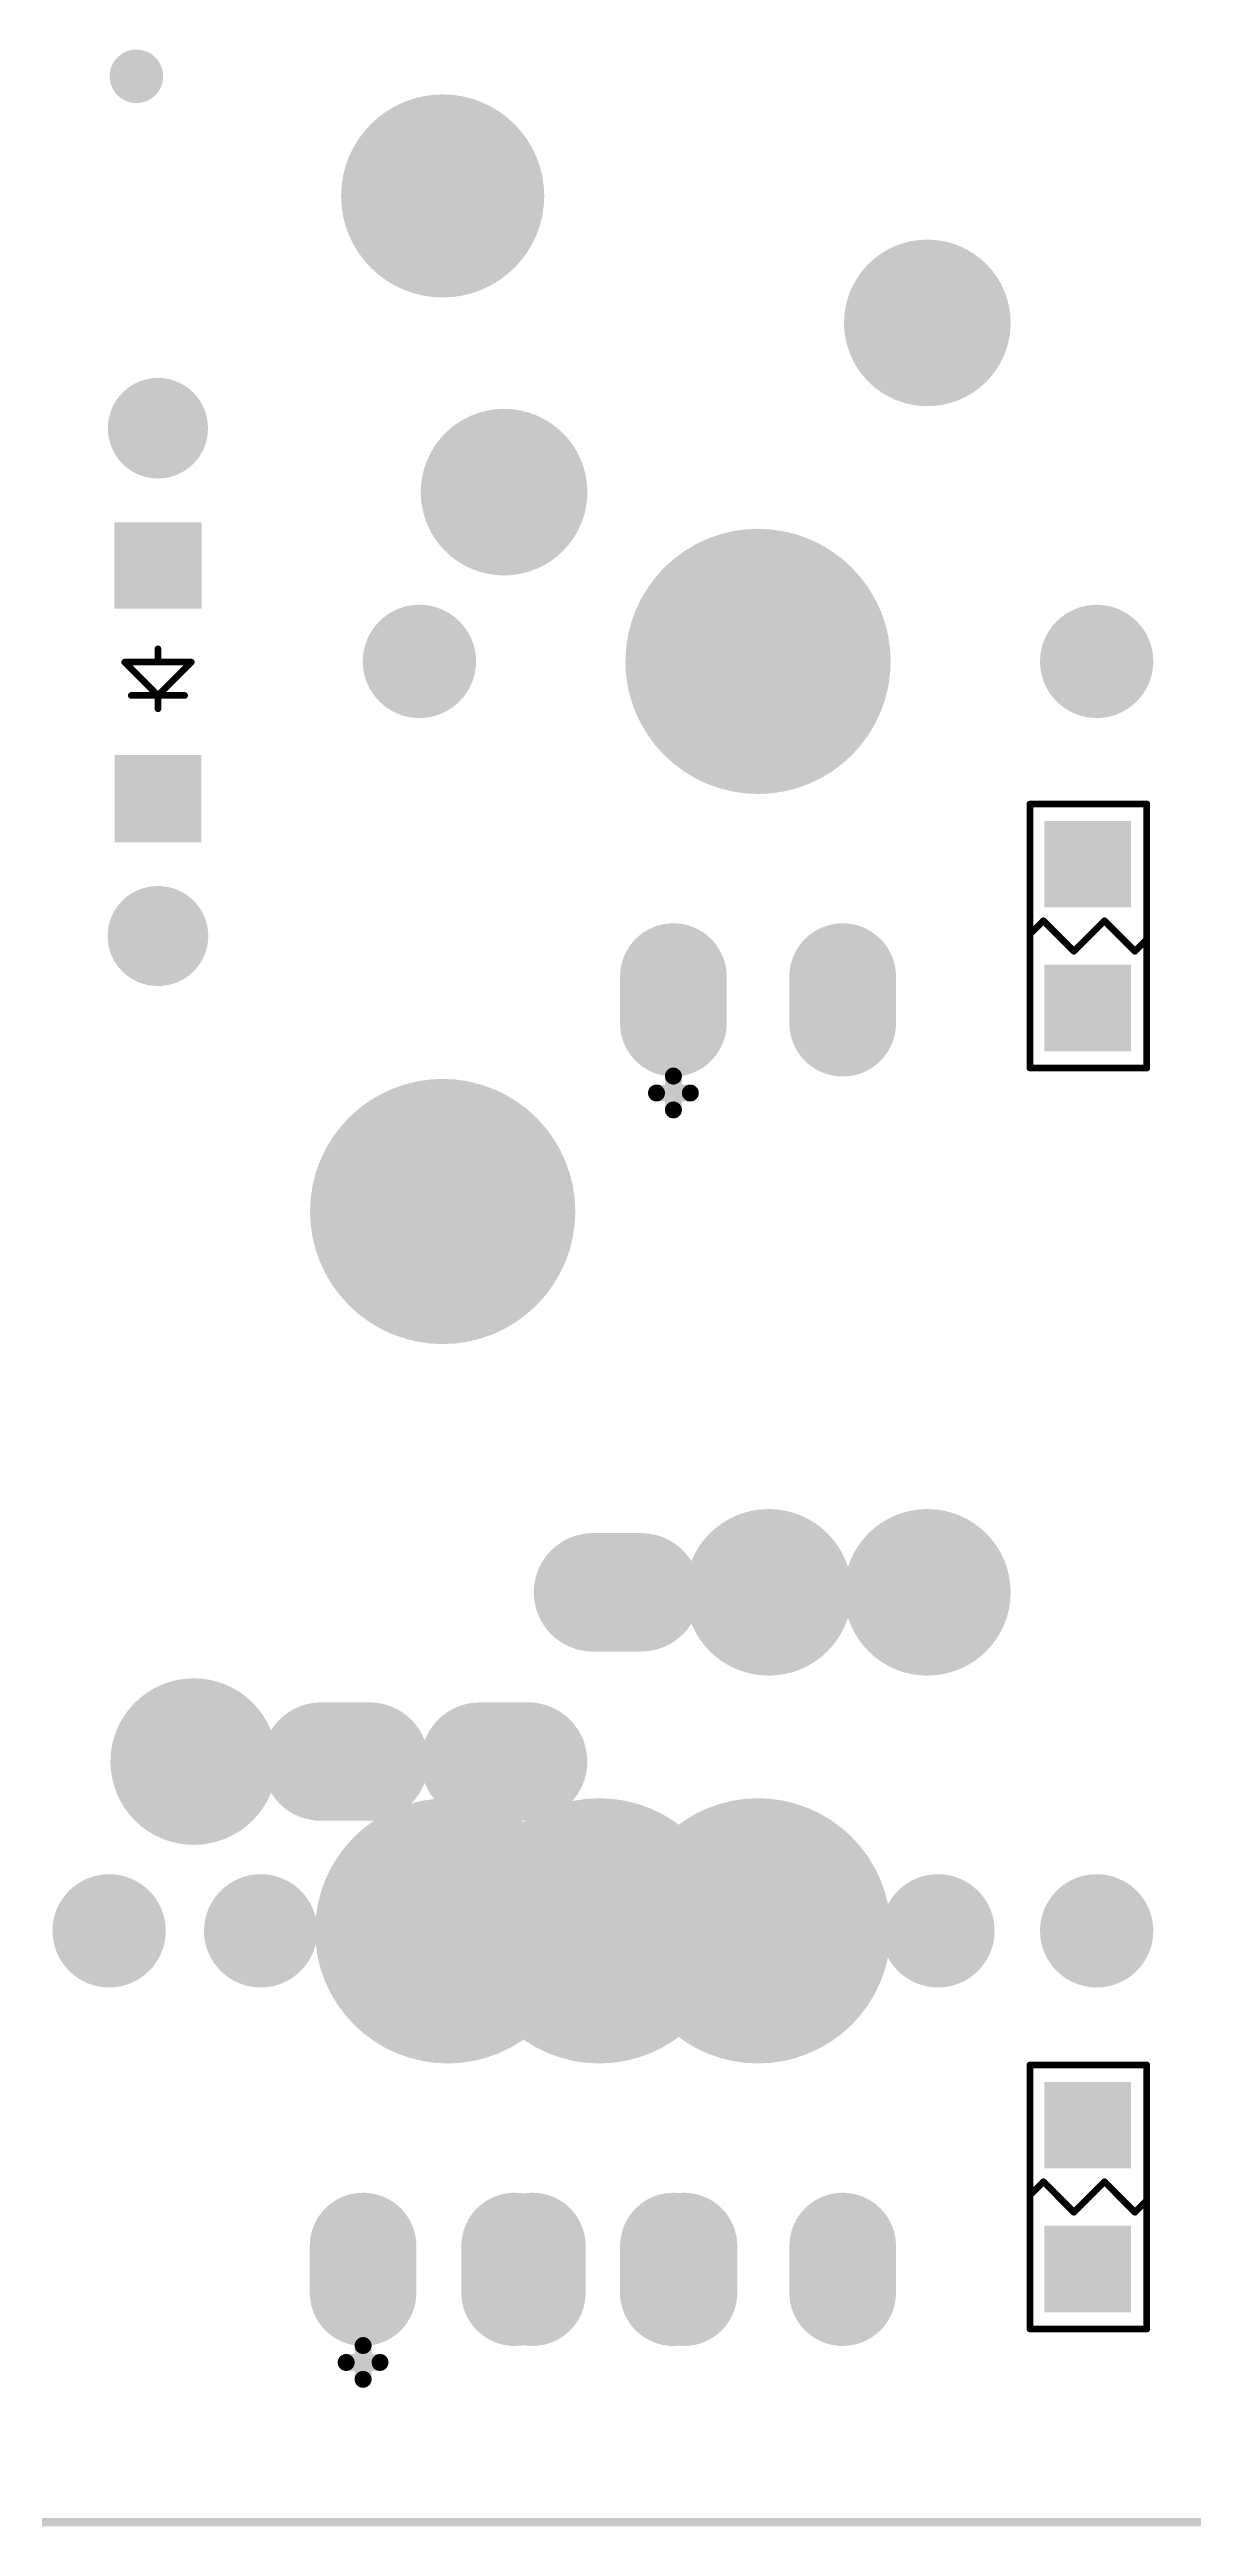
# Model space of a CAD drawing. Extents: x 407 to 769, y 688 to 804.
# Drawn here: x 672.82 to 689.98, y 689.54 to 726.71 of the extents above; entities that cross this region are included whole.
import ezdxf

# ---------------------------------------------------------------- set-up
doc = ezdxf.new("R2010")
doc.units = 0
doc.layers.get('0').update_dxf_attribs({"linetype": 'CONTINUOUS'})
for name, color, linetype in [('BOTTOMOVERLAY', 54, 'CONTINUOUS'), ('BOTTOMPASTE', 16, 'CONTINUOUS'), ('BOTTOMSOLDER', 6, 'CONTINUOUS'), ('KEEPOUTLAYER', 6, 'CONTINUOUS'), ('MULTILAYER', 9, 'CONTINUOUS'), ('TOPSOLDER', 216, 'CONTINUOUS')]:
    doc.layers.add(name, color=color, linetype=linetype)

# ---------------------------------------------------------------- blocks, each defined once
blk = doc.blocks.new('IN4148G_B_34')
at = {"layer": 'BOTTOMOVERLAY', "const_width": 0.1}
for points in [[(0, 0.4), (0, 0.2)], [(0, 0.2), (-0.5, -0.3)], [(0.4, 0.2), (-0.4, 0.2)], [(0.5, -0.3), (0, 0.2)], [(0.5, -0.3), (-0.5, -0.3)], [(0, -0.3), (0, -0.5)]]:
    blk.add_lwpolyline(points, dxfattribs=at)
at = {"layer": 'BOTTOMOVERLAY', "const_width": 0.05}
for points in [[(-0.025, 0.4, 1), (0.025, 0.4, 1)], [(-0.425, 0.2, 1), (-0.375, 0.2, 1)], [(-0.025, 0.2, 1), (0.025, 0.2, 1)], [(-0.025, 0.2, 1), (0.025, 0.2, 1)], [(-0.025, 0.2, 1), (0.025, 0.2, 1)], [(0.375, 0.2, 1), (0.425, 0.2, 1)], [(-0.525, -0.3, 1), (-0.475, -0.3, 1)], [(-0.525, -0.3, 1), (-0.475, -0.3, 1)], [(-0.025, -0.3, 1), (0.025, -0.3, 1)], [(0.475, -0.3, 1), (0.525, -0.3, 1)], [(0.475, -0.3, 1), (0.525, -0.3, 1)], [(-0.025, -0.5, 1), (0.025, -0.5, 1)]]:
    blk.add_lwpolyline(points, format="xyb", close=True, dxfattribs=at)
at = {"layer": 'BOTTOMPASTE'}
for points in [[(-0.65, 1.095), (0.65, 1.095), (-0.65, 2.405), (0.65, 2.405)], [(-0.655, -2.4), (0.655, -2.4), (-0.655, -1.1), (0.655, -1.1)]]:
    blk.add_solid(points, dxfattribs=at)
at = {"layer": 'BOTTOMSOLDER', "const_width": 1.5}
for points in [[(0.005, 3.81), (-0.005, 3.81)], [(0, -3.805), (0, -3.815)]]:
    blk.add_lwpolyline(points, dxfattribs=at)
at = {"layer": 'BOTTOMSOLDER', "const_width": 0.75}
for points in [[(-0.38, 3.81, 1), (0.37, 3.81, 1)], [(-0.37, 3.81, 1), (0.38, 3.81, 1)], [(-0.375, -3.805, 1), (0.375, -3.805, 1)], [(-0.375, -3.815, 1), (0.375, -3.815, 1)]]:
    blk.add_lwpolyline(points, format="xyb", close=True, dxfattribs=at)
at = {"layer": 'BOTTOMSOLDER'}
for points in [[(-0.65, 1.095), (0.65, 1.095), (-0.65, 2.405), (0.65, 2.405)], [(-0.655, -2.4), (0.655, -2.4), (-0.655, -1.1), (0.655, -1.1)]]:
    blk.add_solid(points, dxfattribs=at)
at = {"layer": 'MULTILAYER', "const_width": 1.5}
for points in [[(0.005, 3.81), (-0.005, 3.81)], [(0, -3.805), (0, -3.815)]]:
    blk.add_lwpolyline(points, dxfattribs=at)
at = {"layer": 'MULTILAYER', "const_width": 0.75}
for points in [[(-0.38, 3.81, 1), (0.37, 3.81, 1)], [(-0.37, 3.81, 1), (0.38, 3.81, 1)], [(-0.375, -3.805, 1), (0.375, -3.805, 1)], [(-0.375, -3.815, 1), (0.375, -3.815, 1)]]:
    blk.add_lwpolyline(points, format="xyb", close=True, dxfattribs=at)
blk = doc.blocks.new('MX1UP__B_137')
at = {"layer": 'BOTTOMOVERLAY', "const_width": 0.254}
for points in [[(-1.27, -6.731), (-1.27, -6.223)], [(-1.524, -6.477), (-1.016, -6.477)]]:
    blk.add_lwpolyline(points, dxfattribs=at)
at = {"layer": 'BOTTOMOVERLAY', "const_width": 0.127}
for points in [[(-1.333, -6.223, 1), (-1.206, -6.223, 1)], [(-1.587, -6.477, 1), (-1.46, -6.477, 1)], [(-1.333, -6.731, 1), (-1.206, -6.731, 1)], [(-1.079, -6.477, 1), (-0.952, -6.477, 1)]]:
    blk.add_lwpolyline(points, format="xyb", close=True, dxfattribs=at)
at = {"layer": 'BOTTOMSOLDER'}
for points, const_width in [([(1.915, 5.08, 1), (3.165, 5.08, 1)], 1.25), ([(-4.435, 2.54, 1), (-3.185, 2.54, 1)], 1.25), ([(-0.995, 0, 1), (0.995, 0, 1)], 1.99), ([(-5.505, 0, 1), (-4.655, 0, 1)], 0.85), ([(4.655, 0, 1), (5.505, 0, 1)], 0.85), ([(-1.67, -4.73, 1), (-0.87, -4.73, 1)], 0.8), ([(0.87, -4.73, 1), (1.67, -4.73, 1)], 0.8), ([(-1.67, -5.43, 1), (-0.87, -5.43, 1)], 0.8), ([(0.87, -5.43, 1), (1.67, -5.43, 1)], 0.8)]:
    blk.add_lwpolyline(points, format="xyb", close=True, dxfattribs=dict(at, const_width=const_width))
at = {"layer": 'BOTTOMSOLDER', "const_width": 1.6}
for points in [[(-1.27, -5.43), (-1.27, -4.73)], [(1.27, -5.43), (1.27, -4.73)]]:
    blk.add_lwpolyline(points, dxfattribs=at)
at = {"layer": 'MULTILAYER'}
for points, const_width in [([(1.915, 5.08, 1), (3.165, 5.08, 1)], 1.25), ([(-4.435, 2.54, 1), (-3.185, 2.54, 1)], 1.25), ([(-0.995, 0, 1), (0.995, 0, 1)], 1.99), ([(-5.505, 0, 1), (-4.655, 0, 1)], 0.85), ([(4.655, 0, 1), (5.505, 0, 1)], 0.85), ([(-1.67, -4.73, 1), (-0.87, -4.73, 1)], 0.8), ([(0.87, -4.73, 1), (1.67, -4.73, 1)], 0.8), ([(-1.67, -5.43, 1), (-0.87, -5.43, 1)], 0.8), ([(0.87, -5.43, 1), (1.67, -5.43, 1)], 0.8)]:
    blk.add_lwpolyline(points, format="xyb", close=True, dxfattribs=dict(at, const_width=const_width))
at = {"layer": 'MULTILAYER', "const_width": 1.6}
for points in [[(-1.27, -5.43), (-1.27, -4.73)], [(1.27, -5.43), (1.27, -4.73)]]:
    blk.add_lwpolyline(points, dxfattribs=at)
at = {"layer": 'TOPSOLDER'}
for points, const_width in [([(1.915, 5.08, 1), (3.165, 5.08, 1)], 1.25), ([(-4.435, 2.54, 1), (-3.185, 2.54, 1)], 1.25), ([(-0.995, 0, 1), (0.995, 0, 1)], 1.99), ([(-5.505, 0, 1), (-4.655, 0, 1)], 0.85), ([(4.655, 0, 1), (5.505, 0, 1)], 0.85), ([(-1.67, -4.73, 1), (-0.87, -4.73, 1)], 0.8), ([(0.87, -4.73, 1), (1.67, -4.73, 1)], 0.8), ([(-1.67, -5.43, 1), (-0.87, -5.43, 1)], 0.8), ([(0.87, -5.43, 1), (1.67, -5.43, 1)], 0.8)]:
    blk.add_lwpolyline(points, format="xyb", close=True, dxfattribs=dict(at, const_width=const_width))
at = {"layer": 'TOPSOLDER', "const_width": 1.6}
for points in [[(-1.27, -5.43), (-1.27, -4.73)], [(1.27, -5.43), (1.27, -4.73)]]:
    blk.add_lwpolyline(points, dxfattribs=at)
blk = doc.blocks.new('R0805_B_180')
at = {"layer": 'BOTTOMOVERLAY', "const_width": 0.1}
for points in [[(-0.889, 1.981), (0.864, 1.981)], [(-0.889, -1.981), (-0.889, 1.981)], [(0.864, -1.981), (0.864, 1.981)], [(-0.889, 0.025), (-0.686, 0.229)], [(-0.686, 0.229), (-0.229, -0.229)], [(-0.229, -0.229), (0, 0)], [(0, 0), (0.229, 0.229)], [(0.229, 0.229), (0.686, -0.229)], [(0.686, -0.229), (0.864, -0.051)], [(-0.889, -1.981), (0.864, -1.981)]]:
    blk.add_lwpolyline(points, dxfattribs=at)
at = {"layer": 'BOTTOMOVERLAY', "const_width": 0.05}
for points in [[(-0.914, 1.981, 1), (-0.864, 1.981, 1)], [(-0.914, 1.981, 1), (-0.864, 1.981, 1)], [(0.839, 1.981, 1), (0.889, 1.981, 1)], [(0.839, 1.981, 1), (0.889, 1.981, 1)], [(-0.914, 0.025, 1), (-0.864, 0.025, 1)], [(-0.711, 0.229, 1), (-0.661, 0.229, 1)], [(-0.711, 0.229, 1), (-0.661, 0.229, 1)], [(-0.025, 0, 1), (0.025, 0, 1)], [(-0.025, 0, 1), (0.025, 0, 1)], [(0.204, 0.229, 1), (0.254, 0.229, 1)], [(0.204, 0.229, 1), (0.254, 0.229, 1)], [(-0.254, -0.229, 1), (-0.204, -0.229, 1)], [(-0.254, -0.229, 1), (-0.204, -0.229, 1)], [(0.661, -0.229, 1), (0.711, -0.229, 1)], [(0.661, -0.229, 1), (0.711, -0.229, 1)], [(0.839, -0.051, 1), (0.889, -0.051, 1)], [(-0.914, -1.981, 1), (-0.864, -1.981, 1)], [(-0.914, -1.981, 1), (-0.864, -1.981, 1)], [(0.839, -1.981, 1), (0.889, -1.981, 1)], [(0.839, -1.981, 1), (0.889, -1.981, 1)]]:
    blk.add_lwpolyline(points, format="xyb", close=True, dxfattribs=at)
at = {"layer": 'BOTTOMPASTE'}
for points in [[(0.625, 0.428), (0.625, 1.728), (-0.675, 0.428), (-0.675, 1.728)], [(0.625, -1.731), (0.625, -0.431), (-0.675, -1.731), (-0.675, -0.431)]]:
    blk.add_solid(points, dxfattribs=at)
at = {"layer": 'BOTTOMSOLDER'}
for points in [[(0.625, 0.428), (0.625, 1.728), (-0.675, 0.428), (-0.675, 1.728)], [(0.625, -1.731), (0.625, -0.431), (-0.675, -1.731), (-0.675, -0.431)]]:
    blk.add_solid(points, dxfattribs=at)
blk = doc.blocks.new('R0805_B_181')
at = {"layer": 'BOTTOMOVERLAY', "const_width": 0.1}
for points in [[(-0.889, 1.981), (0.864, 1.981)], [(-0.889, -1.981), (-0.889, 1.981)], [(0.864, -1.981), (0.864, 1.981)], [(-0.889, 0.025), (-0.686, 0.229)], [(-0.686, 0.229), (-0.229, -0.229)], [(-0.229, -0.229), (0, 0)], [(0, 0), (0.229, 0.229)], [(0.229, 0.229), (0.686, -0.229)], [(0.686, -0.229), (0.864, -0.051)], [(-0.889, -1.981), (0.864, -1.981)]]:
    blk.add_lwpolyline(points, dxfattribs=at)
at = {"layer": 'BOTTOMOVERLAY', "const_width": 0.05}
for points in [[(-0.914, 1.981, 1), (-0.864, 1.981, 1)], [(-0.914, 1.981, 1), (-0.864, 1.981, 1)], [(0.839, 1.981, 1), (0.889, 1.981, 1)], [(0.839, 1.981, 1), (0.889, 1.981, 1)], [(-0.914, 0.025, 1), (-0.864, 0.025, 1)], [(-0.711, 0.229, 1), (-0.661, 0.229, 1)], [(-0.711, 0.229, 1), (-0.661, 0.229, 1)], [(-0.025, 0, 1), (0.025, 0, 1)], [(-0.025, 0, 1), (0.025, 0, 1)], [(0.204, 0.229, 1), (0.254, 0.229, 1)], [(0.204, 0.229, 1), (0.254, 0.229, 1)], [(-0.254, -0.229, 1), (-0.204, -0.229, 1)], [(-0.254, -0.229, 1), (-0.204, -0.229, 1)], [(0.661, -0.229, 1), (0.711, -0.229, 1)], [(0.661, -0.229, 1), (0.711, -0.229, 1)], [(0.839, -0.051, 1), (0.889, -0.051, 1)], [(-0.914, -1.981, 1), (-0.864, -1.981, 1)], [(-0.914, -1.981, 1), (-0.864, -1.981, 1)], [(0.839, -1.981, 1), (0.889, -1.981, 1)], [(0.839, -1.981, 1), (0.889, -1.981, 1)]]:
    blk.add_lwpolyline(points, format="xyb", close=True, dxfattribs=at)
at = {"layer": 'BOTTOMPASTE'}
for points in [[(0.625, 0.428), (0.625, 1.728), (-0.675, 0.428), (-0.675, 1.728)], [(0.625, -1.731), (0.625, -0.431), (-0.675, -1.731), (-0.675, -0.431)]]:
    blk.add_solid(points, dxfattribs=at)
at = {"layer": 'BOTTOMSOLDER'}
for points in [[(0.625, 0.428), (0.625, 1.728), (-0.675, 0.428), (-0.675, 1.728)], [(0.625, -1.731), (0.625, -0.431), (-0.675, -1.731), (-0.675, -0.431)]]:
    blk.add_solid(points, dxfattribs=at)
blk = doc.blocks.new('MX1UP_B_333')
at = {"layer": 'BOTTOMSOLDER'}
for points, const_width in [([(1.915, 5.08, 1), (3.165, 5.08, 1)], 1.25), ([(-4.615, 2.54, 1), (-3.726, 2.54, 1)], 0.889), ([(-3.894, 2.54, 1), (-3.005, 2.54, 1)], 0.889), ([(-0.995, 0, 1), (0.995, 0, 1)], 1.99), ([(-5.505, 0, 1), (-4.655, 0, 1)], 0.85), ([(4.655, 0, 1), (5.505, 0, 1)], 0.85), ([(-1.67, -4.73, 1), (-0.87, -4.73, 1)], 0.8), ([(0.87, -4.73, 1), (1.67, -4.73, 1)], 0.8), ([(-1.67, -5.43, 1), (-0.87, -5.43, 1)], 0.8), ([(0.87, -5.43, 1), (1.67, -5.43, 1)], 0.8)]:
    blk.add_lwpolyline(points, format="xyb", close=True, dxfattribs=dict(at, const_width=const_width))
for points, const_width in [([(-3.449, 2.54), (-4.171, 2.54)], 1.778), ([(-1.27, -5.43), (-1.27, -4.73)], 1.6), ([(1.27, -5.43), (1.27, -4.73)], 1.6)]:
    blk.add_lwpolyline(points, dxfattribs=dict(at, const_width=const_width))
at = {"layer": 'MULTILAYER'}
for points, const_width in [([(1.915, 5.08, 1), (3.165, 5.08, 1)], 1.25), ([(-4.615, 2.54, 1), (-3.726, 2.54, 1)], 0.889), ([(-3.894, 2.54, 1), (-3.005, 2.54, 1)], 0.889), ([(-0.995, 0, 1), (0.995, 0, 1)], 1.99), ([(-5.505, 0, 1), (-4.655, 0, 1)], 0.85), ([(4.655, 0, 1), (5.505, 0, 1)], 0.85), ([(-1.67, -4.73, 1), (-0.87, -4.73, 1)], 0.8), ([(0.87, -4.73, 1), (1.67, -4.73, 1)], 0.8), ([(-1.67, -5.43, 1), (-0.87, -5.43, 1)], 0.8), ([(0.87, -5.43, 1), (1.67, -5.43, 1)], 0.8)]:
    blk.add_lwpolyline(points, format="xyb", close=True, dxfattribs=dict(at, const_width=const_width))
for points, const_width in [([(-3.449, 2.54), (-4.171, 2.54)], 1.778), ([(-1.27, -5.43), (-1.27, -4.73)], 1.6), ([(1.27, -5.43), (1.27, -4.73)], 1.6)]:
    blk.add_lwpolyline(points, dxfattribs=dict(at, const_width=const_width))
at = {"layer": 'TOPSOLDER'}
for points, const_width in [([(1.915, 5.08, 1), (3.165, 5.08, 1)], 1.25), ([(-4.615, 2.54, 1), (-3.726, 2.54, 1)], 0.889), ([(-3.894, 2.54, 1), (-3.005, 2.54, 1)], 0.889), ([(-0.995, 0, 1), (0.995, 0, 1)], 1.99), ([(-5.505, 0, 1), (-4.655, 0, 1)], 0.85), ([(4.655, 0, 1), (5.505, 0, 1)], 0.85), ([(-1.67, -4.73, 1), (-0.87, -4.73, 1)], 0.8), ([(0.87, -4.73, 1), (1.67, -4.73, 1)], 0.8), ([(-1.67, -5.43, 1), (-0.87, -5.43, 1)], 0.8), ([(0.87, -5.43, 1), (1.67, -5.43, 1)], 0.8)]:
    blk.add_lwpolyline(points, format="xyb", close=True, dxfattribs=dict(at, const_width=const_width))
for points, const_width in [([(-3.449, 2.54), (-4.171, 2.54)], 1.778), ([(-1.27, -5.43), (-1.27, -4.73)], 1.6), ([(1.27, -5.43), (1.27, -4.73)], 1.6)]:
    blk.add_lwpolyline(points, dxfattribs=dict(at, const_width=const_width))
blk = doc.blocks.new('MX1UP_B_370')
at = {"layer": 'BOTTOMSOLDER'}
for points, const_width in [([(1.915, 5.08, 1), (3.165, 5.08, 1)], 1.25), ([(-4.615, 2.54, 1), (-3.726, 2.54, 1)], 0.889), ([(-3.894, 2.54, 1), (-3.005, 2.54, 1)], 0.889), ([(-0.995, 0, 1), (0.995, 0, 1)], 1.99), ([(-5.505, 0, 1), (-4.655, 0, 1)], 0.85), ([(4.655, 0, 1), (5.505, 0, 1)], 0.85), ([(-1.67, -4.73, 1), (-0.87, -4.73, 1)], 0.8), ([(0.87, -4.73, 1), (1.67, -4.73, 1)], 0.8), ([(-1.67, -5.43, 1), (-0.87, -5.43, 1)], 0.8), ([(0.87, -5.43, 1), (1.67, -5.43, 1)], 0.8)]:
    blk.add_lwpolyline(points, format="xyb", close=True, dxfattribs=dict(at, const_width=const_width))
for points, const_width in [([(-3.449, 2.54), (-4.171, 2.54)], 1.778), ([(-1.27, -5.43), (-1.27, -4.73)], 1.6), ([(1.27, -5.43), (1.27, -4.73)], 1.6)]:
    blk.add_lwpolyline(points, dxfattribs=dict(at, const_width=const_width))
at = {"layer": 'MULTILAYER'}
for points, const_width in [([(1.915, 5.08, 1), (3.165, 5.08, 1)], 1.25), ([(-4.615, 2.54, 1), (-3.726, 2.54, 1)], 0.889), ([(-3.894, 2.54, 1), (-3.005, 2.54, 1)], 0.889), ([(-0.995, 0, 1), (0.995, 0, 1)], 1.99), ([(-5.505, 0, 1), (-4.655, 0, 1)], 0.85), ([(4.655, 0, 1), (5.505, 0, 1)], 0.85), ([(-1.67, -4.73, 1), (-0.87, -4.73, 1)], 0.8), ([(0.87, -4.73, 1), (1.67, -4.73, 1)], 0.8), ([(-1.67, -5.43, 1), (-0.87, -5.43, 1)], 0.8), ([(0.87, -5.43, 1), (1.67, -5.43, 1)], 0.8)]:
    blk.add_lwpolyline(points, format="xyb", close=True, dxfattribs=dict(at, const_width=const_width))
for points, const_width in [([(-3.449, 2.54), (-4.171, 2.54)], 1.778), ([(-1.27, -5.43), (-1.27, -4.73)], 1.6), ([(1.27, -5.43), (1.27, -4.73)], 1.6)]:
    blk.add_lwpolyline(points, dxfattribs=dict(at, const_width=const_width))
at = {"layer": 'TOPSOLDER'}
for points, const_width in [([(1.915, 5.08, 1), (3.165, 5.08, 1)], 1.25), ([(-4.615, 2.54, 1), (-3.726, 2.54, 1)], 0.889), ([(-3.894, 2.54, 1), (-3.005, 2.54, 1)], 0.889), ([(-0.995, 0, 1), (0.995, 0, 1)], 1.99), ([(-5.505, 0, 1), (-4.655, 0, 1)], 0.85), ([(4.655, 0, 1), (5.505, 0, 1)], 0.85), ([(-1.67, -4.73, 1), (-0.87, -4.73, 1)], 0.8), ([(0.87, -4.73, 1), (1.67, -4.73, 1)], 0.8), ([(-1.67, -5.43, 1), (-0.87, -5.43, 1)], 0.8), ([(0.87, -5.43, 1), (1.67, -5.43, 1)], 0.8)]:
    blk.add_lwpolyline(points, format="xyb", close=True, dxfattribs=dict(at, const_width=const_width))
for points, const_width in [([(-3.449, 2.54), (-4.171, 2.54)], 1.778), ([(-1.27, -5.43), (-1.27, -4.73)], 1.6), ([(1.27, -5.43), (1.27, -4.73)], 1.6)]:
    blk.add_lwpolyline(points, dxfattribs=dict(at, const_width=const_width))
blk = doc.blocks.new('MX1UP__B_391')
at = {"layer": 'BOTTOMOVERLAY', "const_width": 0.254}
for points in [[(-1.27, -6.731), (-1.27, -6.223)], [(-1.524, -6.477), (-1.016, -6.477)]]:
    blk.add_lwpolyline(points, dxfattribs=at)
at = {"layer": 'BOTTOMOVERLAY', "const_width": 0.127}
for points in [[(-1.333, -6.223, 1), (-1.206, -6.223, 1)], [(-1.587, -6.477, 1), (-1.46, -6.477, 1)], [(-1.333, -6.731, 1), (-1.206, -6.731, 1)], [(-1.079, -6.477, 1), (-0.952, -6.477, 1)]]:
    blk.add_lwpolyline(points, format="xyb", close=True, dxfattribs=at)
at = {"layer": 'BOTTOMSOLDER'}
for points, const_width in [([(2.901, 5.08), (2.179, 5.08)], 1.778), ([(-1.27, -5.43), (-1.27, -4.73)], 1.6), ([(1.27, -5.43), (1.27, -4.73)], 1.6)]:
    blk.add_lwpolyline(points, dxfattribs=dict(at, const_width=const_width))
for points, const_width in [([(1.735, 5.08, 1), (2.624, 5.08, 1)], 0.889), ([(2.456, 5.08, 1), (3.345, 5.08, 1)], 0.889), ([(-4.435, 2.54, 1), (-3.185, 2.54, 1)], 1.25), ([(-0.995, 0, 1), (0.995, 0, 1)], 1.99), ([(-5.505, 0, 1), (-4.655, 0, 1)], 0.85), ([(4.655, 0, 1), (5.505, 0, 1)], 0.85), ([(-1.67, -4.73, 1), (-0.87, -4.73, 1)], 0.8), ([(0.87, -4.73, 1), (1.67, -4.73, 1)], 0.8), ([(-1.67, -5.43, 1), (-0.87, -5.43, 1)], 0.8), ([(0.87, -5.43, 1), (1.67, -5.43, 1)], 0.8)]:
    blk.add_lwpolyline(points, format="xyb", close=True, dxfattribs=dict(at, const_width=const_width))
at = {"layer": 'MULTILAYER'}
for points, const_width in [([(2.901, 5.08), (2.179, 5.08)], 1.778), ([(-1.27, -5.43), (-1.27, -4.73)], 1.6), ([(1.27, -5.43), (1.27, -4.73)], 1.6)]:
    blk.add_lwpolyline(points, dxfattribs=dict(at, const_width=const_width))
for points, const_width in [([(1.735, 5.08, 1), (2.624, 5.08, 1)], 0.889), ([(2.456, 5.08, 1), (3.345, 5.08, 1)], 0.889), ([(-4.435, 2.54, 1), (-3.185, 2.54, 1)], 1.25), ([(-0.995, 0, 1), (0.995, 0, 1)], 1.99), ([(-5.505, 0, 1), (-4.655, 0, 1)], 0.85), ([(4.655, 0, 1), (5.505, 0, 1)], 0.85), ([(-1.67, -4.73, 1), (-0.87, -4.73, 1)], 0.8), ([(0.87, -4.73, 1), (1.67, -4.73, 1)], 0.8), ([(-1.67, -5.43, 1), (-0.87, -5.43, 1)], 0.8), ([(0.87, -5.43, 1), (1.67, -5.43, 1)], 0.8)]:
    blk.add_lwpolyline(points, format="xyb", close=True, dxfattribs=dict(at, const_width=const_width))
at = {"layer": 'TOPSOLDER'}
for points, const_width in [([(2.901, 5.08), (2.179, 5.08)], 1.778), ([(-1.27, -5.43), (-1.27, -4.73)], 1.6), ([(1.27, -5.43), (1.27, -4.73)], 1.6)]:
    blk.add_lwpolyline(points, dxfattribs=dict(at, const_width=const_width))
for points, const_width in [([(1.735, 5.08, 1), (2.624, 5.08, 1)], 0.889), ([(2.456, 5.08, 1), (3.345, 5.08, 1)], 0.889), ([(-4.435, 2.54, 1), (-3.185, 2.54, 1)], 1.25), ([(-0.995, 0, 1), (0.995, 0, 1)], 1.99), ([(-5.505, 0, 1), (-4.655, 0, 1)], 0.85), ([(4.655, 0, 1), (5.505, 0, 1)], 0.85), ([(-1.67, -4.73, 1), (-0.87, -4.73, 1)], 0.8), ([(0.87, -4.73, 1), (1.67, -4.73, 1)], 0.8), ([(-1.67, -5.43, 1), (-0.87, -5.43, 1)], 0.8), ([(0.87, -5.43, 1), (1.67, -5.43, 1)], 0.8)]:
    blk.add_lwpolyline(points, format="xyb", close=True, dxfattribs=dict(at, const_width=const_width))

msp = doc.modelspace()

# ---------------------------------------------------------------- linework, layer by layer
at = {"layer": 'BOTTOMSOLDER'}
for points, const_width in [([(673.92, 726.311, 1), (674.321, 726.311, 1)], 0.402), ([(677.953, 724.516, 1), (679.477, 724.516, 1)], 1.524), ([(677.72, 709.276, 1), (679.71, 709.276, 1)], 1.99)]:
    msp.add_lwpolyline(points, format="xyb", close=True, dxfattribs=dict(at, const_width=const_width))
at = {"layer": 'KEEPOUTLAYER', "const_width": 0.127}
msp.add_lwpolyline([(639.641, 689.606), (766.464, 689.606)], dxfattribs=at)
at = {"layer": 'MULTILAYER'}
for points, const_width in [([(673.971, 726.311, 1), (674.271, 726.311, 1)], 0.3), ([(677.953, 724.516, 1), (679.477, 724.516, 1)], 1.524), ([(677.72, 709.276, 1), (679.71, 709.276, 1)], 1.99)]:
    msp.add_lwpolyline(points, format="xyb", close=True, dxfattribs=dict(at, const_width=const_width))
at = {"layer": 'TOPSOLDER'}
for points, const_width in [([(673.92, 726.311, 1), (674.321, 726.311, 1)], 0.402), ([(677.953, 724.516, 1), (679.477, 724.516, 1)], 1.524), ([(677.72, 709.276, 1), (679.71, 709.276, 1)], 1.99)]:
    msp.add_lwpolyline(points, format="xyb", close=True, dxfattribs=dict(at, const_width=const_width))

# ---------------------------------------------------------------- block references
for name, p in [('MX1UP__B_137', (683.446, 717.531)), ('MX1UP_B_333', (681.065, 698.481)), ('MX1UP_B_370', (683.446, 698.481)), ('MX1UP__B_391', (678.791, 698.481))]:
    msp.add_blockref(name, p)
for name, p, rotation in [('IN4148G_B_34', (674.444, 717.22), 180), ('R0805_B_180', (688.414, 713.41), 360), ('R0805_B_181', (688.414, 694.487), 360)]:
    msp.add_blockref(name, p, dxfattribs=dict(rotation=rotation))

# ---------------------------------------------------------------- texts
at = {"layer": 'BOTTOMOVERLAY', "text_generation_flag": 2}
for s, rotation, p in [('D179', 360, (675.587, 722.427)), ('R104', 360, (689.331, 715.95)), ('R32', 360, (672.821, 715.823)), ('Up', 180, (682.938, 714.991)), ('D182', 360, (672.92, 703.758)), ('R103', 360, (689.331, 697.027)), ('Down', 180, (677.971, 696.063))]:
    msp.add_text(s, height=0.001, rotation=rotation, dxfattribs=at).set_placement(p)

doc.saveas('drawing.dxf')
